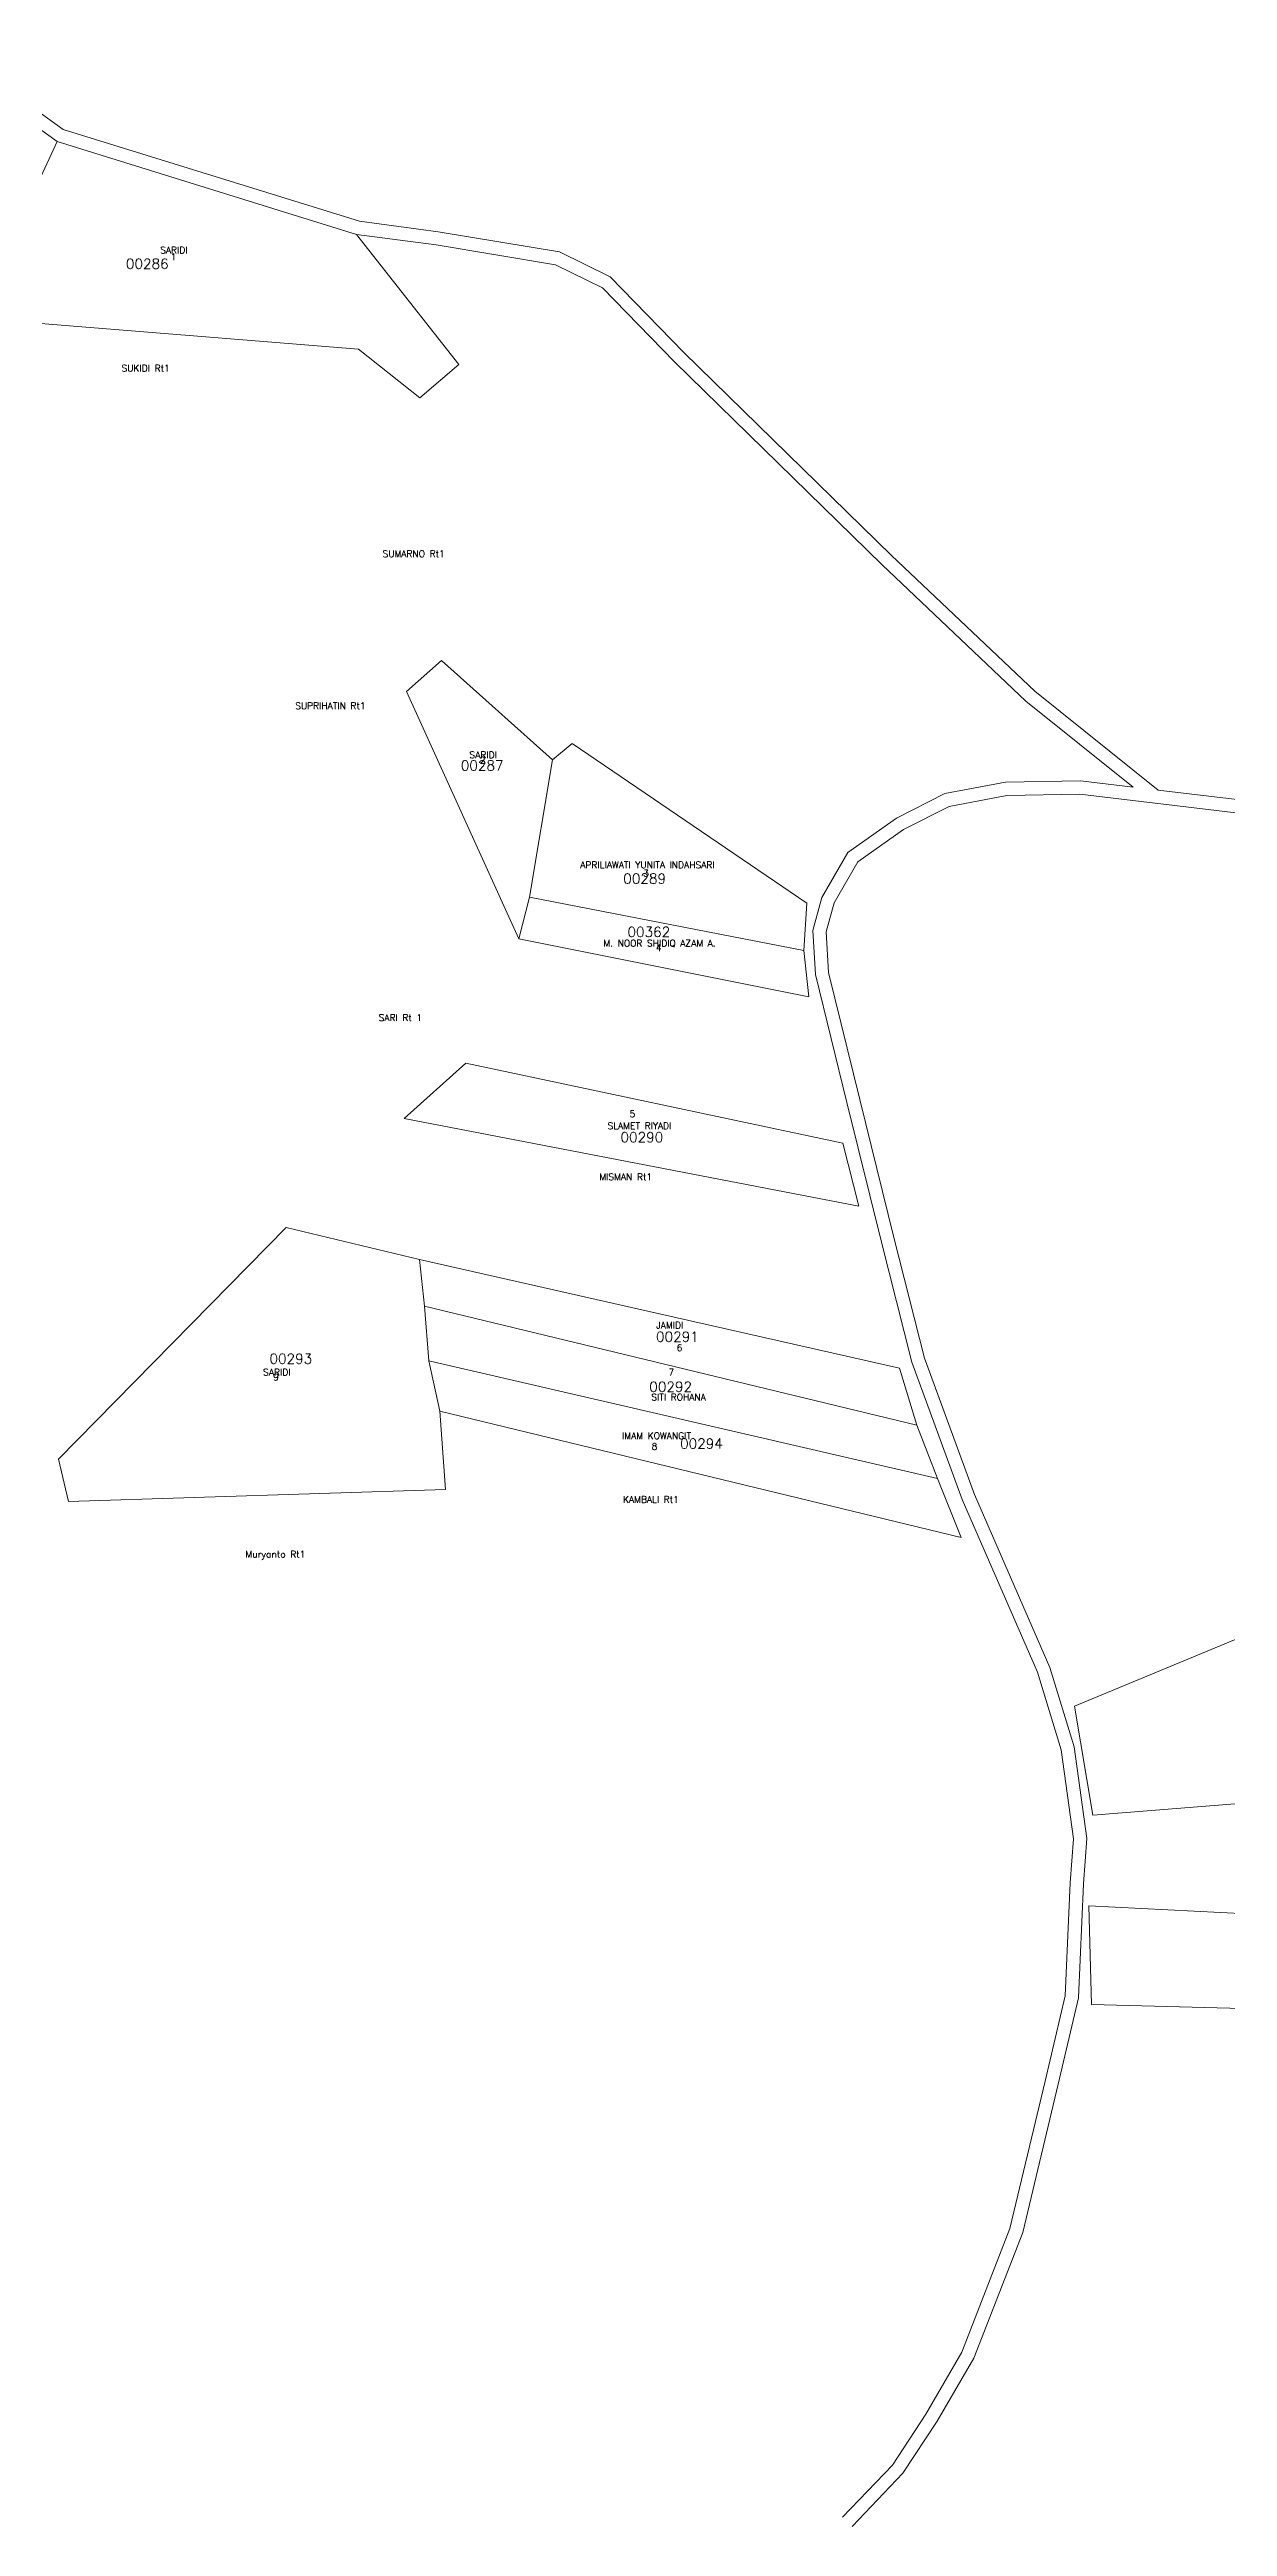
# Model space of a CAD drawing. Header units: inches. Extents: x 127149 to 132166, y 1065498 to 1071385.
# Drawn here: x 128840 to 129194, y 1066367 to 1067112 of the extents above; entities that cross this region are included whole.
import ezdxf
from ezdxf.enums import TextEntityAlignment as Align

# ---------------------------------------------------------------- set-up
doc = ezdxf.new("R2010")
doc.units = ezdxf.units.IN
doc.header["$MEASUREMENT"] = 0
for name, color, linetype in [('020100', 7, 'Continuous'), ('040100', 20, 'Continuous'), ('080201', 7, 'Continuous'), ('tn_lai', 7, 'Continuous')]:
    doc.layers.add(name, color=color, linetype=linetype)
doc.styles.add('romans', font='romans.shx')

msp = doc.modelspace()

# ---------------------------------------------------------------- linework, layer by layer
at = {"layer": '020100', "lineweight": 0}
for points in [[(128789.55, 1067042.4), (128795.26, 1067032.72), (128933.13, 1067021.57), (128951.54, 1067006.98), (128963.24, 1067016.99), (128932.56, 1067056.1), (128842.51, 1067084.02), (128830.35, 1067057.53), (128789.55, 1067042.4)], [(128991.45, 1066898.04), (128958.08, 1066927.94), (128947.53, 1066918.65), (128981.32, 1066844.25), (128984.49, 1066856.76), (128991.45, 1066898.04)], [(128991.45, 1066898.04), (128984.49, 1066856.76), (129066.95, 1066840.71), (129067.94, 1066854.95), (128997.31, 1066903.03), (128991.45, 1066898.04)], [(129066.95, 1066840.71), (128984.49, 1066856.76), (128981.32, 1066844.25), (129068.54, 1066826.79), (129066.95, 1066840.71)], [(128965.36, 1066806.82), (128946.84, 1066790.22), (129083.55, 1066763.9), (129078.76, 1066782.79), (128965.36, 1066806.82)], [(128957.57, 1066702.23), (128954.26, 1066717.3), (128952.96, 1066733.77), (128951.41, 1066747.84), (128911.34, 1066757.41), (128842.89, 1066687.74), (128845.97, 1066675.02), (128959.22, 1066678.63), (128957.57, 1066702.23)], [(128951.41, 1066747.84), (128952.96, 1066733.77), (129100.93, 1066698.03), (129095.79, 1066715.17), (128951.41, 1066747.84)], [(128954.26, 1066717.3), (129107.14, 1066681.96), (129100.93, 1066698.03), (128952.96, 1066733.77), (128954.26, 1066717.3)], [(128957.57, 1066702.23), (129114.32, 1066664.25), (129107.14, 1066681.96), (128954.26, 1066717.3), (128957.57, 1066702.23)], [(129271.63, 1066664.6), (129148.37, 1066613.51), (129153.83, 1066580.73), (129285.9, 1066591.23), (129291.81, 1066625.45), (129271.63, 1066664.6)], [(129266.88, 1066520.77), (129279.37, 1066547.08), (129152.66, 1066553.44), (129153.44, 1066523.74), (129266.88, 1066520.77)]]:
    msp.add_lwpolyline(points, dxfattribs=at)
at = {"layer": '040100', "lineweight": 0}
for points in [[(129166.04, 1066889.83), (129133.75, 1066915.73), (129090.57, 1066956.68), (129028.1, 1067017.76), (129006.42, 1067040.04), (128992.31, 1067046.98), (128956.51, 1067052.9), (128932.56, 1067056.1), (128842.51, 1067084.02), (128808.58, 1067108.43)], [(129173.54, 1066888.93), (129136.39, 1066918.75), (129093.34, 1066959.56), (129030.93, 1067020.58), (129008.81, 1067043.32), (128993.54, 1067050.83), (128957.1, 1067056.86), (128933.42, 1067060.02), (128844.32, 1067087.65), (128810.92, 1067111.68)], [(129173.54, 1066888.93), (129219.25, 1066883.5), (129321.2, 1066869.23), (129368.92, 1066865.39), (129388.84, 1066865.39), (129418.64, 1066869.85), (129486.27, 1066888.34), (129533.66, 1066900.2), (129552.67, 1066903.76), (129573.02, 1066903.61), (129594.51, 1066899.02), (129627.32, 1066889.6)], [(129173.54, 1066888.93), (129219.25, 1066883.5), (129321.2, 1066869.23), (129368.92, 1066865.39), (129388.84, 1066865.39), (129418.64, 1066869.85), (129486.27, 1066888.34), (129533.66, 1066900.2), (129552.67, 1066903.76), (129573.02, 1066903.61), (129594.51, 1066899.02), (129627.32, 1066889.6)], [(129078.62, 1066369.57), (129093.62, 1066385.29), (129103.65, 1066400.54), (129114.49, 1066419.2), (129128.95, 1066456.4), (129139.57, 1066500.75), (129145.58, 1066526.35), (129147.09, 1066560.33), (129148.02, 1066573.55), (129144.31, 1066600.4), (129137.22, 1066623.75), (129114.58, 1066675.68), (129099.41, 1066716.97), (129090.2, 1066753.44), (129079.91, 1066795.01), (129070.48, 1066833.54), (129069.65, 1066846.76), (129072.45, 1066856.63), (129080.18, 1066870.19), (129094.86, 1066880.57), (129109.38, 1066887.91), (129127.61, 1066891.31), (129150.16, 1066891.72), (129166.04, 1066889.83)], [(129081.52, 1066366.81), (129096.76, 1066382.79), (129107.05, 1066398.44), (129118.1, 1066417.46), (129132.78, 1066455.2), (129143.46, 1066499.83), (129149.56, 1066525.8), (129151.09, 1066560.1), (129152.04, 1066573.68), (129148.23, 1066601.26), (129140.98, 1066625.14), (129118.3, 1066677.17), (129103.24, 1066718.15), (129094.09, 1066754.41), (129083.79, 1066795.97), (129074.45, 1066834.15), (129073.69, 1066846.32), (129076.16, 1066855.07), (129083.21, 1066867.44), (129096.93, 1066877.14), (129110.67, 1066884.08), (129128.01, 1066887.31), (129149.96, 1066887.71), (129218.74, 1066879.53)], [(129081.52, 1066366.81), (129096.76, 1066382.79), (129107.05, 1066398.44), (129118.1, 1066417.46), (129132.78, 1066455.2), (129143.46, 1066499.83), (129149.56, 1066525.8), (129151.09, 1066560.1), (129152.04, 1066573.68), (129148.23, 1066601.26), (129140.98, 1066625.14), (129118.3, 1066677.17), (129103.24, 1066718.15), (129094.09, 1066754.41), (129083.79, 1066795.97), (129074.45, 1066834.15), (129073.69, 1066846.32), (129076.16, 1066855.07), (129083.21, 1066867.44), (129096.93, 1066877.14), (129110.67, 1066884.08), (129128.01, 1066887.31), (129149.96, 1066887.71), (129218.74, 1066879.53)]]:
    msp.add_lwpolyline(points, dxfattribs=at)

# ---------------------------------------------------------------- texts
at = {"lineweight": 0, "style": 'romans'}
for s, p in [('SARIDI', (128877.62, 1067050.39)), ('1', (128877.52, 1067048.33)), ('SARIDI', (128970.59, 1066898.55)), ('2', (128970.42, 1066896.94)), ('APRILIAWATI YUNITA INDAHSARI', (129019.98, 1066865.49)), ('3', (129019.55, 1066862.99)), ('M. NOOR SHIDIQ AZAM A.', (129023.61, 1066841.91)), ('4', (129023.36, 1066840.56)), ('SLAMET RIYADI', (129017.57, 1066787.03)), ('5', (129015.46, 1066790.62)), ('JAMIDI', (129026.68, 1066727.02)), ('6', (129029.65, 1066720.29)), ('SARIDI', (128908.56, 1066712.91)), ('9', (128908.31, 1066711.47)), ('7', (129027.16, 1066712.96)), ('SITI ROHANA', (129029.35, 1066705.42)), ('IMAM KOWANGIT', (129022.7, 1066693.83)), ('8', (129022.08, 1066690.6))]:
    msp.add_text(s, height=2, dxfattribs=at).set_placement(p, align=Align.CENTER)
at = {"layer": '080201', "lineweight": 0, "style": 'romans'}
for s, p in [('00286', (128869.62, 1067045.74)), ('00287', (128970.3, 1066894.87)), ('00289', (129019.14, 1066860.86)), ('00362', (129020.4, 1066844.82)), ('00290', (129018.3, 1066783.08)), ('00291', (129028.98, 1066723.09)), ('00293', (128912.78, 1066716.47)), ('00292', (129026.96, 1066708.03)), ('00294', (129036.22, 1066690.94))]:
    msp.add_text(s, height=3, dxfattribs=at).set_placement(p, align=Align.CENTER)
at = {"layer": 'tn_lai', "lineweight": 0, "style": 'romans'}
for s, p in [('SUKIDI Rt1', (128869.12, 1067014.86)), ('SUMARNO Rt1', (128949.69, 1066959.07)), ('SUPRIHATIN Rt1', (128924.67, 1066913.35)), ('SARI Rt 1', (128945.7, 1066819.54)), ('SARI Rt 1', (128945.7, 1066819.54)), ('MISMAN Rt1', (129013.44, 1066771.67)), ('MISMAN Rt1', (129013.44, 1066771.67)), ('KAMBALI Rt1', (129021.01, 1066674.66)), ('Muryanto Rt1', (128908.13, 1066658.17))]:
    msp.add_text(s, height=2, dxfattribs=at).set_placement(p, align=Align.CENTER)

doc.saveas('drawing.dxf')
